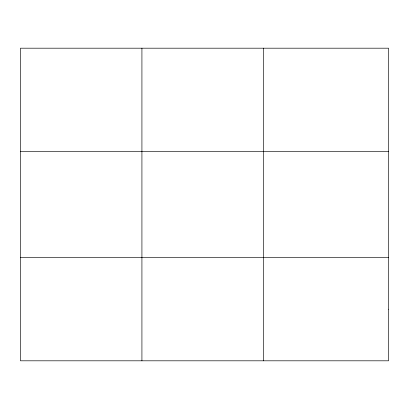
<?xml version="1.0" encoding="UTF-8"?>
<svg xmlns="http://www.w3.org/2000/svg" width="409" height="409" viewBox="0 0 409 409"><rect width="100%" height="100%" fill="white"/><g stroke="black" fill="none" stroke-linecap="round" stroke-linejoin="round"><path stroke-width="0.61" d="M20.45 151.356L388.55 151.356M20.45 257.644L388.55 257.644M263.396 48.19L263.396 360.81M141.923 48.19L141.923 360.81M388.55 309.224L388.55 360.81L20.45 360.81L20.45 48.19L388.55 48.19L388.55 309.224"/></g></svg>
